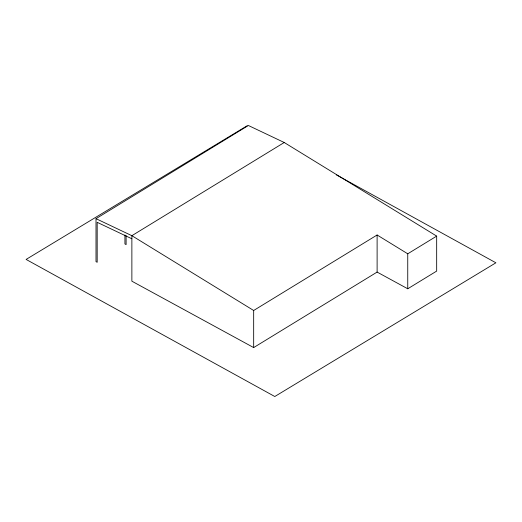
<?xml version="1.0" encoding="UTF-8"?>
<svg xmlns="http://www.w3.org/2000/svg" width="522" height="522" viewBox="0 0 522 522"><rect width="100%" height="100%" fill="white"/><g stroke="black" fill="none" stroke-linecap="round" stroke-linejoin="round"><path stroke-width="0.78" d="M131.87 238.776L97.183 222.313L97.183 262.285L96.009 261.646L96.009 218.672L248.374 125.489L284.229 142.506L436.673 236.114L436.673 271.088L407.747 288.777L377.112 272.079L253.672 347.574L131.87 281.188L131.87 235.69L284.229 142.506M253.672 347.574L253.672 310.486L377.112 234.991L407.747 253.803L407.747 288.777M407.747 253.803L436.673 236.114M247.206 125.724L26.1 259.427L274.794 396.511L495.9 262.801L336.279 174.818M96.009 218.672L131.87 235.69L253.672 310.486M377.112 234.991L377.112 272.079M126.109 235.644L126.109 244.596L124.934 243.957L124.934 234.991"/></g></svg>
